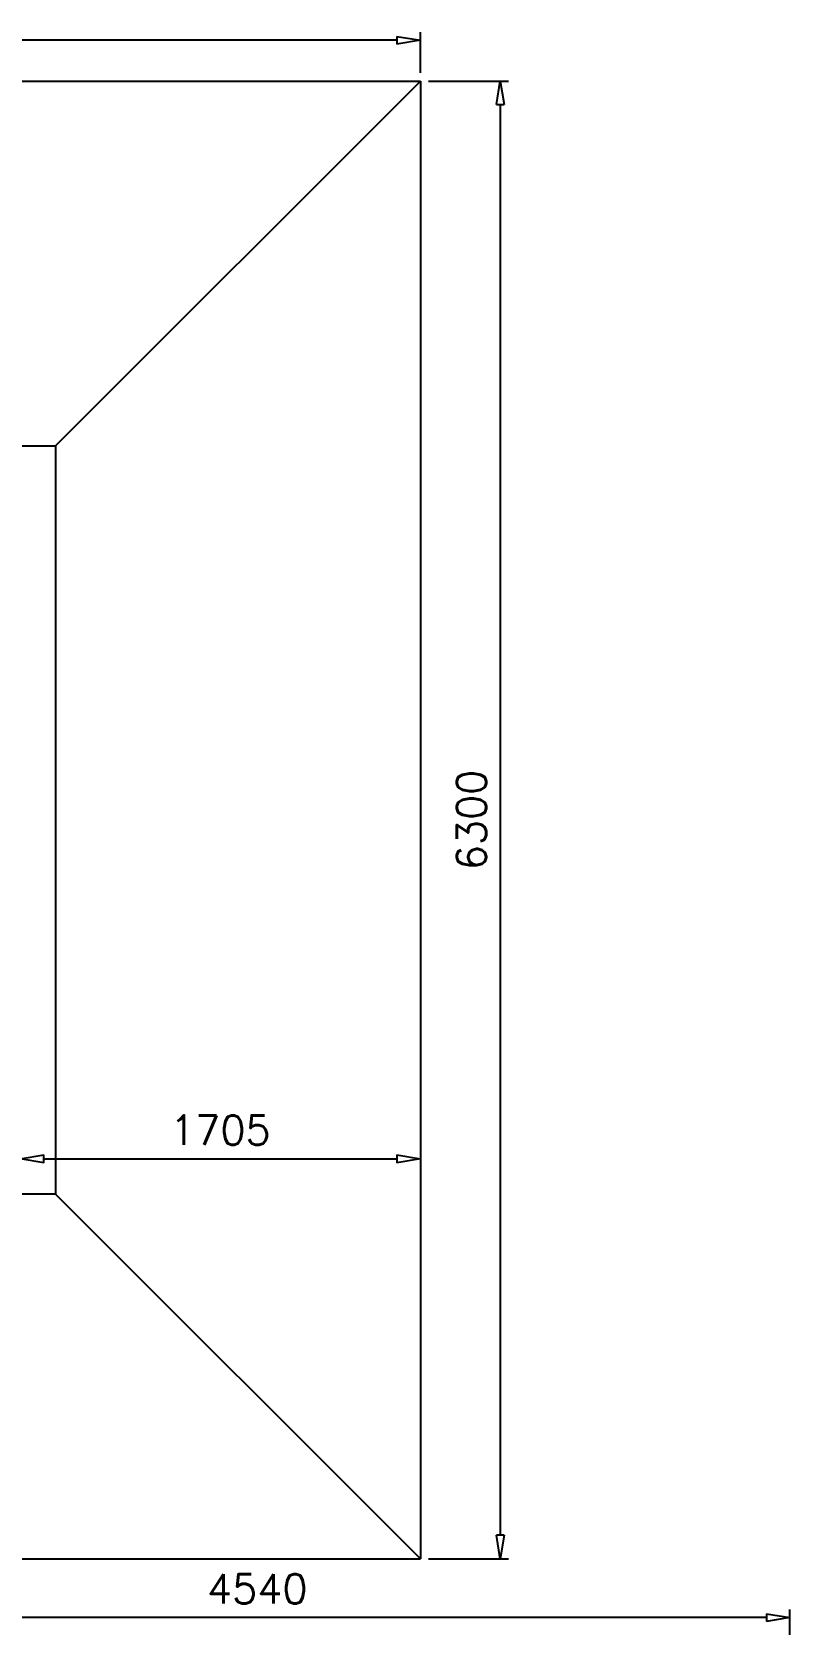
# Model space of a CAD drawing. Header units: millimetres. Extents: x 331487 to 517269, y 198509 to 399936.
# Drawn here: x 426114 to 429344, y 322789 to 329623 of the extents above; entities that cross this region are included whole.
import ezdxf

# ---------------------------------------------------------------- set-up
doc = ezdxf.new("R2010")
doc.units = ezdxf.units.MM
doc.header["$MEASUREMENT"] = 0
doc.layers.add('FOOTING', color=5, linetype='Continuous')
doc.styles.add('RO', font='romans.shx', dxfattribs={"height": 125})

# ---------------------------------------------------------------- blocks, each defined once
blk = doc.blocks.new('_ClosedBlank')
at = {"color": 0, "linetype": 'ByBlock', "lineweight": -2}
for p, q in [((-1, 0.167), (0, 0)), ((-1, 0.167), (-1, -0.167)), ((0, 0), (-1, -0.167))]:
    blk.add_line(p, q, dxfattribs=at)

msp = doc.modelspace()

# ---------------------------------------------------------------- linework, layer by layer
at = {"layer": 'FOOTING', "color": 4}
for p, q in [((427669.3, 329588), (419969.3, 329588)), ((427769.3, 329448.5), (427769.3, 329623)), ((427804.3, 329413.5), (428144.8, 329413.5)), ((428109.8, 329313.5), (428109.8, 323213.5)), ((426164.3, 324818.5), (427669.3, 324818.5)), ((427804.3, 323113.5), (428144.8, 323113.5)), ((429244.3, 322862.4), (424904.3, 322862.4)), ((429344.3, 322788.5), (429344.3, 322897.4))]:
    msp.add_line(p, q, dxfattribs=at)
at = {"layer": 'FOOTING'}
for p, q in [((419869.3, 329413.5), (427769.3, 329413.5)), ((426214.3, 327858.5), (427769.3, 329413.5)), ((427769.3, 329413.5), (427769.3, 323113.5)), ((421424.3, 327858.5), (426214.3, 327858.5)), ((426214.3, 327858.5), (426214.3, 324668.5)), ((426214.3, 324668.5), (421424.3, 324668.5)), ((426214.3, 324668.5), (427769.3, 323113.5)), ((419869.3, 323113.5), (427769.3, 323113.5))]:
    msp.add_line(p, q, dxfattribs=at)

# ---------------------------------------------------------------- block references
at = {"layer": 'FOOTING', "color": 4, "xscale": 100, "yscale": 100, "zscale": 100}
for p in [(427769.3, 329588), (427769.3, 324818.5), (429344.3, 322862.4)]:
    msp.add_blockref('_ClosedBlank', p, dxfattribs=at)
for p, rotation in [((428109.8, 329413.5), 90), ((426064.3, 324818.5), 180), ((428109.8, 323113.5), 270)]:
    msp.add_blockref('_ClosedBlank', p, dxfattribs=dict(at, rotation=rotation))

# ---------------------------------------------------------------- texts
at = {"layer": 'FOOTING', "color": 3, "insert": (427987.3, 326263.5), "char_height": 125, "attachment_point": 5, "rotation": 90, "style": 'RO'}
msp.add_mtext('6300', dxfattribs=at)
at = {"layer": 'FOOTING', "color": 3, "char_height": 125, "attachment_point": 5, "style": 'RO'}
for s, insert in [('1705', (426916.8, 324941)), ('4540', (427074.3, 322984.9))]:
    msp.add_mtext(s, dxfattribs=dict(at, insert=insert))

doc.saveas('drawing.dxf')
